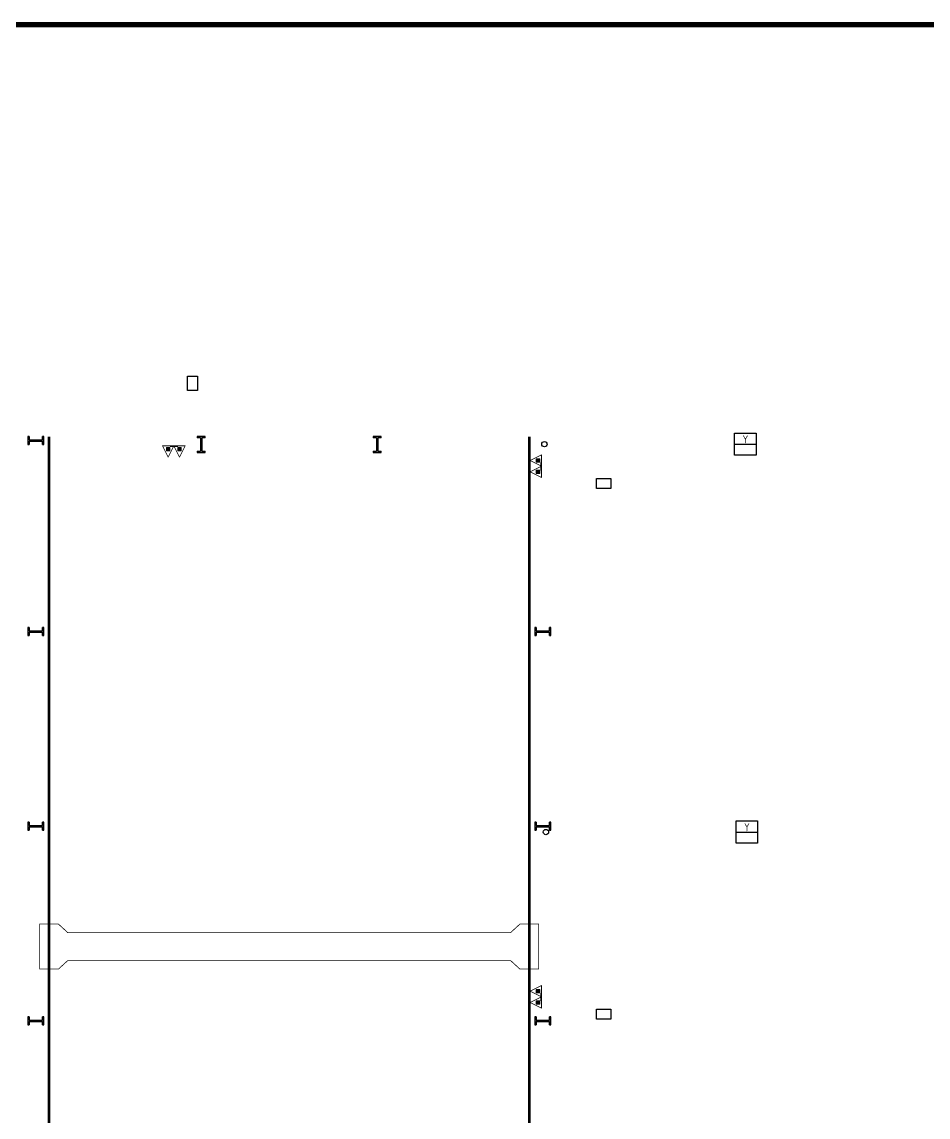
# Model space of a CAD drawing. Extents: x 1680110 to 4798266, y 269661 to 1249705.
# Drawn here: x 2412300 to 2446259, y 598282 to 639332 of the extents above; entities that cross this region are included whole.
import ezdxf

# ---------------------------------------------------------------- set-up
doc = ezdxf.new("R2010")
doc.units = 0
doc.header["$LTSCALE"] = 1000
doc.header["$MEASUREMENT"] = 0
doc.linetypes.add('DASH', pattern=[0.35, 0.25, -0.1])
for name, color, linetype in [('0-排水标注', 7, 'Continuous'), ('3T_BAR', 7, 'Continuous'), ('COLUMN', 9, 'Continuous'), ('PUB_DIM', 3, 'Continuous'), ('PUB_TITLE', 4, 'Continuous'), ('钢柱', 7, 'Continuous')]:
    doc.layers.add(name, color=color, linetype=linetype)
doc.layers.add('W-3X_XHS', color=1, linetype='Continuous', lineweight=20)
doc.styles.add('_HZTXT', font='tssdeng.shx', dxfattribs={"width": 0.7, "bigfont": 'hztxt.shx'})

# ---------------------------------------------------------------- blocks, each defined once
blk = doc.blocks.new('A$C23043752')
at = {"layer": 'COLUMN'}
blk.add_hatch(color=256, dxfattribs=at).paths.add_polyline_path([(0, 600), (0, 550), (125, 550), (125, 50), (0, 50), (0, 0), (300, 0), (300, 50), (175, 50), (175, 550), (300, 550), (300, 600)])
for p, q in [((0, 600), (0, 550)), ((300, 600), (0, 600)), ((125, 550), (0, 550)), ((125, 550), (125, 50)), ((175, 550), (175, 50)), ((300, 550), (175, 550)), ((300, 550), (300, 600)), ((0, 50), (125, 50)), ((0, 50), (0, 0)), ((0, 0), (300, 0)), ((175, 50), (300, 50)), ((300, 0), (300, 50))]:
    blk.add_line(p, q, dxfattribs=at)
blk = doc.blocks.new('A$C2E6C69CD')
at = {"layer": 'COLUMN', "xscale": -1, "rotation": 359.9999999999998}
blk.add_blockref('A$C23043752', (300, 0), dxfattribs=at)
blk.add_blockref('A$C23043752', (300, 0), dxfattribs=at)
blk = doc.blocks.new('A$C6F9B7E11')
blk.add_blockref('A$C2E6C69CD', (0, 0))
blk = doc.blocks.new('MHQ')
for p, q in [((0, 1000), (-500, 0)), ((500, 0), (0, 1000)), ((-500, 0), (500, 0)), ((-150, 467), (-150, 167)), ((150, 467), (-150, 467)), ((-150, 167), (150, 167)), ((150, 167), (150, 467))]:
    blk.add_line(p, q)
at = {"const_width": 300}
blk.add_lwpolyline([(0, 167), (0, 467)], dxfattribs=at)
blk = doc.blocks.new('A$C1BAF0BFD')
at = {"layer": 'W-3X_XHS', "xscale": 0.25, "yscale": 0.25, "zscale": 0.25}
for p in [(-125, 0), (125, 0)]:
    blk.add_blockref('MHQ', p, dxfattribs=at)
blk = doc.blocks.new('xh')
blk.add_line((84, 428), (-84, 428))
at = {"layer": 'W-3X_XHS'}
blk.add_blockref('A$C1BAF0BFD', (-5, 408), dxfattribs=at)

msp = doc.modelspace()

# ---------------------------------------------------------------- linework, layer by layer
for p, q in [((2439007.6, 623505.2), (2439813.6, 623505.2)), ((2439063, 608967.6), (2439869, 608967.6))]:
    msp.add_line(p, q)
at = {"color": 253, "linetype": 'DASH', "const_width": 100}
for points in [[(2413316, 623788), (2413316, 572688)], [(2431316, 623788), (2431316, 572688)]]:
    msp.add_lwpolyline(points, dxfattribs=at)
for points in [[(2439007.6, 623922.4), (2439813.6, 623922.4), (2439813.6, 623087.9), (2439007.6, 623087.9)], [(2439063, 609384.9), (2439869, 609384.9), (2439869, 608550.4), (2439063, 608550.4)]]:
    msp.add_lwpolyline(points, close=True)
at = {"color": 253}
for centre in [(2431882, 623505.2), (2431937.5, 608967.6)]:
    msp.add_circle(centre, 100, dxfattribs=at)
at = {"layer": '3T_BAR', "color": 253, "const_width": 28.8}
for points in [[(2422416, 605198.6), (2414016.8, 605198.6), (2413669.7, 605516.5), (2412962.2, 605516.5), (2412962.2, 603830.8), (2413669.7, 603830.8), (2414016.8, 604148.7), (2422416, 604148.7)], [(2422216, 605198.6), (2430615.2, 605198.6), (2430962.2, 605516.5), (2431669.7, 605516.5), (2431669.7, 603830.8), (2430962.2, 603830.8), (2430615.2, 604148.7), (2422216, 604148.7)]]:
    msp.add_lwpolyline(points, dxfattribs=at)
at = {"layer": 'PUB_DIM'}
for points in [[(2418504.1, 626059.2), (2418877.1, 626059.2), (2418877.1, 625518), (2418504.1, 625518)], [(2434374.2, 622213.7), (2434374.2, 621840.7), (2433833, 621840.7), (2433833, 622213.7)], [(2434374.2, 602322.6), (2434374.2, 601949.6), (2433833, 601949.6), (2433833, 602322.6)]]:
    msp.add_lwpolyline(points, close=True, dxfattribs=at)
at = {"layer": 'PUB_TITLE', "const_width": 200}
msp.add_lwpolyline([(2366418.2, 559232.4), (2478218.2, 559232.4), (2478218.2, 639232.4), (2366418.2, 639232.4)], close=True, dxfattribs=at)

# ---------------------------------------------------------------- block references
at = {"layer": 'W-3X_XHS', "xscale": -1.700000000186265, "yscale": 1.699999999953434, "zscale": 1.7}
for p, rotation in [((2417997.7, 624141.7), 180), ((2432469.7, 622674.8), 90), ((2432469.7, 602783.7), 90)]:
    msp.add_blockref('xh', p, dxfattribs=dict(at, rotation=rotation))
at = {"layer": '钢柱', "color": 253, "ltscale": 1000, "xscale": -1, "rotation": 90}
for p in [(2413116, 623788), (2413116, 616638), (2432116, 616638), (2413116, 609338), (2432116, 609338), (2413116, 602038), (2432116, 602038)]:
    msp.add_blockref('A$C6F9B7E11', p, dxfattribs=at)
at = {"layer": '钢柱', "color": 253, "ltscale": 1000, "xscale": -1}
for p in [(2419166, 623188), (2425766, 623188)]:
    msp.add_blockref('A$C6F9B7E11', p, dxfattribs=at)

# ---------------------------------------------------------------- texts
at = {"layer": '0-排水标注', "style": '_HZTXT', "width": 0.8}
for p in [(2439310.6, 623534.8), (2439366, 608997.3)]:
    msp.add_text('Y', height=300, rotation=360, dxfattribs=at).set_placement(p)

doc.saveas('drawing.dxf')
